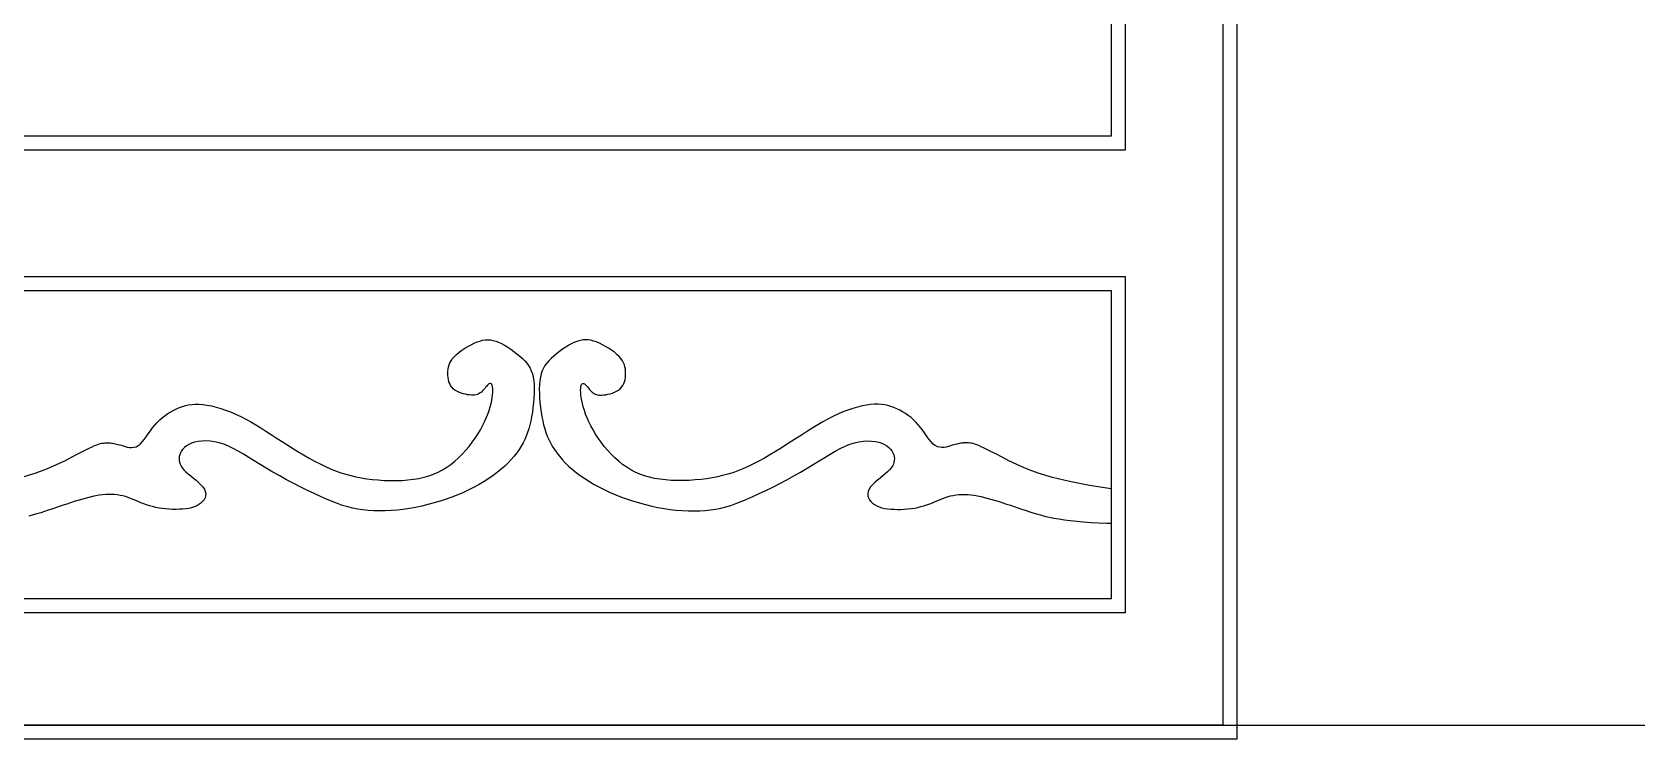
# Model space of a CAD drawing. Extents: x -66030 to 95157, y -13132 to 45879.
# Drawn here: x -27043.2 to -26602.1, y 31865.1 to 32059.3 of the extents above; entities that cross this region are included whole.
import ezdxf

# ---------------------------------------------------------------- set-up
doc = ezdxf.new("R2010")
doc.units = 0
doc.header["$LTSCALE"] = 100
doc.header["$MEASUREMENT"] = 0
for name, color, linetype in [('3', 11, 'CONTINUOUS'), ('4', 121, 'CONTINUOUS'), ('7', 105, 'CONTINUOUS')]:
    doc.layers.add(name, color=color, linetype=linetype)

msp = doc.modelspace()

# ---------------------------------------------------------------- linework, layer by layer
at = {"layer": '3', "color": 2}
msp.add_line((-66009.4, 31868.93), (90872.97, 31868.93), dxfattribs=at)
at = {"layer": '3'}
msp.add_lwpolyline([(-27093.18, 32793.19), (-27093.18, 31868.98), (-26715.88, 31868.98), (-26715.88, 32805.34)], dxfattribs=at)
for points in [[(-27062.38, 32030.68), (-27062.38, 32585.08), (-26746.68, 32585.08), (-26746.68, 32030.68)], [(-27062.38, 31903.63), (-27062.38, 31988.33), (-26746.68, 31988.33), (-26746.68, 31903.63)]]:
    msp.add_lwpolyline(points, close=True, dxfattribs=at)
at = {"layer": '4'}
msp.add_lwpolyline([(-27097.03, 32794.54), (-27097.03, 31865.13), (-26712.03, 31865.13), (-26712.03, 32804.2)], dxfattribs=at)
for points in [[(-27066.23, 32026.83), (-27066.23, 32588.93), (-26742.83, 32588.93), (-26742.83, 32026.83)], [(-27066.23, 31899.78), (-27066.23, 31992.18), (-26742.83, 31992.18), (-26742.83, 31899.78)]]:
    msp.add_lwpolyline(points, close=True, dxfattribs=at)
at = {"layer": '7'}
for points in [[(-27046.31, 31936.97), (-27042.4, 31938.15), (-27039.16, 31939.34), (-27036.49, 31940.48), (-27034.28, 31941.55), (-27032.44, 31942.5), (-27030.88, 31943.32), (-27029.56, 31944.01), (-27028.44, 31944.58), (-27027.51, 31945.04), (-27026.73, 31945.41), (-27026.07, 31945.7), (-27025.49, 31945.93), (-27024.98, 31946.1), (-27024.51, 31946.24), (-27024.06, 31946.34), (-27023.63, 31946.41), (-27023.23, 31946.45), (-27022.85, 31946.47), (-27022.48, 31946.47), (-27022.13, 31946.46), (-27021.79, 31946.43), (-27021.45, 31946.4), (-27021.12, 31946.35), (-27020.78, 31946.3), (-27020.43, 31946.23), (-27020.05, 31946.14), (-27019.66, 31946.04), (-27019.23, 31945.92), (-27018.76, 31945.78), (-27018.24, 31945.61), (-27017.69, 31945.45), (-27017.11, 31945.31), (-27016.51, 31945.21), (-27015.9, 31945.18), (-27015.29, 31945.24), (-27014.68, 31945.4), (-27014.09, 31945.69), (-27013.51, 31946.13), (-27012.96, 31946.7), (-27012.4, 31947.37), (-27011.85, 31948.12), (-27011.3, 31948.91), (-27010.72, 31949.73), (-27010.13, 31950.55), (-27009.5, 31951.34), (-27008.84, 31952.08), (-27008.14, 31952.77), (-27007.41, 31953.41), (-27006.66, 31953.99), (-27005.89, 31954.53), (-27005.11, 31955.01), (-27004.32, 31955.45), (-27003.52, 31955.84), (-27002.72, 31956.19), (-27001.91, 31956.48), (-27001.08, 31956.72), (-27000.22, 31956.91), (-26999.32, 31957.03), (-26998.38, 31957.09), (-26997.38, 31957.07), (-26996.31, 31956.99), (-26995.17, 31956.83), (-26993.96, 31956.59), (-26992.69, 31956.28), (-26991.38, 31955.9), (-26990.04, 31955.46), (-26988.67, 31954.94), (-26987.29, 31954.36), (-26985.9, 31953.71), (-26984.52, 31953.01), (-26983.15, 31952.25), (-26981.77, 31951.44), (-26980.38, 31950.59), (-26978.99, 31949.71), (-26977.57, 31948.8), (-26976.14, 31947.87), (-26974.68, 31946.92), (-26973.19, 31945.97), (-26971.68, 31945.02), (-26970.16, 31944.08), (-26968.63, 31943.17), (-26967.1, 31942.29), (-26965.59, 31941.45), (-26964.1, 31940.68), (-26962.64, 31939.97), (-26961.21, 31939.33), (-26959.81, 31938.76), (-26958.42, 31938.26), (-26957.04, 31937.83), (-26955.64, 31937.45), (-26954.22, 31937.12), (-26952.76, 31936.84), (-26951.25, 31936.61), (-26949.69, 31936.41), (-26948.08, 31936.26), (-26946.44, 31936.15), (-26944.79, 31936.1), (-26943.14, 31936.09), (-26941.51, 31936.15), (-26939.92, 31936.26), (-26938.39, 31936.45), (-26936.92, 31936.7), (-26935.51, 31937.02), (-26934.16, 31937.41), (-26932.87, 31937.88), (-26931.62, 31938.42), (-26930.43, 31939.05), (-26929.27, 31939.75), (-26928.15, 31940.54), (-26927.06, 31941.41), (-26926, 31942.35), (-26924.99, 31943.35), (-26924.02, 31944.41), (-26923.1, 31945.5), (-26922.24, 31946.61), (-26921.43, 31947.75), (-26920.69, 31948.89), (-26920.02, 31950.02), (-26919.41, 31951.13), (-26918.87, 31952.23), (-26918.4, 31953.31), (-26917.98, 31954.35), (-26917.63, 31955.35), (-26917.33, 31956.32), (-26917.09, 31957.23), (-26916.9, 31958.1), (-26916.76, 31958.9), (-26916.67, 31959.64), (-26916.61, 31960.31), (-26916.6, 31960.91), (-26916.63, 31961.43), (-26916.68, 31961.87), (-26916.76, 31962.23), (-26916.86, 31962.49), (-26916.99, 31962.67), (-26917.13, 31962.76), (-26917.29, 31962.79), (-26917.47, 31962.75), (-26917.66, 31962.65), (-26917.86, 31962.5), (-26918.07, 31962.31), (-26918.29, 31962.08), (-26918.51, 31961.81), (-26918.75, 31961.53), (-26918.99, 31961.24), (-26919.24, 31960.95), (-26919.5, 31960.67), (-26919.76, 31960.41), (-26920.04, 31960.18), (-26920.32, 31959.98), (-26920.61, 31959.83), (-26920.93, 31959.7), (-26921.26, 31959.62), (-26921.63, 31959.57), (-26922.04, 31959.55), (-26922.49, 31959.56), (-26922.98, 31959.61), (-26923.53, 31959.68), (-26924.11, 31959.8), (-26924.72, 31959.94), (-26925.33, 31960.13), (-26925.93, 31960.36), (-26926.5, 31960.63), (-26927.02, 31960.95), (-26927.49, 31961.33), (-26927.88, 31961.75), (-26928.2, 31962.22), (-26928.46, 31962.73), (-26928.66, 31963.27), (-26928.8, 31963.83), (-26928.9, 31964.41), (-26928.95, 31965), (-26928.97, 31965.58), (-26928.95, 31966.16), (-26928.89, 31966.74), (-26928.78, 31967.31), (-26928.62, 31967.87), (-26928.38, 31968.44), (-26928.07, 31969.01), (-26927.66, 31969.59), (-26927.16, 31970.17), (-26926.56, 31970.75), (-26925.87, 31971.33), (-26925.11, 31971.9), (-26924.3, 31972.45), (-26923.45, 31972.96), (-26922.6, 31973.42), (-26921.76, 31973.83), (-26920.94, 31974.18), (-26920.16, 31974.44), (-26919.42, 31974.63), (-26918.7, 31974.75), (-26917.99, 31974.78), (-26917.28, 31974.73), (-26916.56, 31974.6), (-26915.82, 31974.39), (-26915.04, 31974.09), (-26914.22, 31973.72), (-26913.37, 31973.27), (-26912.5, 31972.75), (-26911.64, 31972.19), (-26910.79, 31971.59), (-26909.97, 31970.96), (-26909.2, 31970.32), (-26908.48, 31969.67), (-26907.85, 31969.03), (-26907.28, 31968.38), (-26906.79, 31967.71), (-26906.37, 31967), (-26906.02, 31966.25), (-26905.74, 31965.43), (-26905.52, 31964.53), (-26905.37, 31963.54), (-26905.28, 31962.44), (-26905.24, 31961.26), (-26905.26, 31960.02), (-26905.32, 31958.74), (-26905.42, 31957.44), (-26905.57, 31956.14), (-26905.74, 31954.86), (-26905.94, 31953.63), (-26906.17, 31952.47), (-26906.43, 31951.37), (-26906.71, 31950.31), (-26907.04, 31949.31), (-26907.41, 31948.33), (-26907.82, 31947.38), (-26908.29, 31946.45), (-26908.81, 31945.53), (-26909.4, 31944.61), (-26910.04, 31943.69), (-26910.76, 31942.78), (-26911.54, 31941.87), (-26912.38, 31940.97), (-26913.3, 31940.08), (-26914.3, 31939.19), (-26915.37, 31938.33), (-26916.51, 31937.48), (-26917.72, 31936.64), (-26919.01, 31935.83), (-26920.35, 31935.04), (-26921.76, 31934.28), (-26923.21, 31933.55), (-26924.71, 31932.85), (-26926.26, 31932.19), (-26927.85, 31931.56), (-26929.46, 31930.98), (-26931.11, 31930.44), (-26932.77, 31929.94), (-26934.46, 31929.49), (-26936.15, 31929.08), (-26937.84, 31928.73), (-26939.53, 31928.43), (-26941.22, 31928.18), (-26942.89, 31927.98), (-26944.54, 31927.84), (-26946.17, 31927.76), (-26947.77, 31927.74), (-26949.33, 31927.77), (-26950.84, 31927.86), (-26952.31, 31928.02), (-26953.73, 31928.23), (-26955.12, 31928.51), (-26956.5, 31928.86), (-26957.89, 31929.27), (-26959.3, 31929.76), (-26960.77, 31930.33), (-26962.31, 31930.97), (-26963.95, 31931.7), (-26965.69, 31932.51), (-26967.52, 31933.39), (-26969.41, 31934.32), (-26971.34, 31935.31), (-26973.28, 31936.33), (-26975.19, 31937.37), (-26977.06, 31938.42), (-26978.86, 31939.47), (-26980.56, 31940.51), (-26982.18, 31941.51), (-26983.71, 31942.47), (-26985.18, 31943.37), (-26986.59, 31944.2), (-26987.95, 31944.94), (-26989.27, 31945.58), (-26990.57, 31946.1), (-26991.85, 31946.5), (-26993.11, 31946.77), (-26994.32, 31946.94), (-26995.49, 31946.99), (-26996.59, 31946.95), (-26997.62, 31946.83), (-26998.57, 31946.62), (-26999.42, 31946.35), (-27000.17, 31946.01), (-27000.81, 31945.62), (-27001.36, 31945.19), (-27001.81, 31944.72), (-27002.17, 31944.23), (-27002.45, 31943.71), (-27002.65, 31943.19), (-27002.78, 31942.67), (-27002.84, 31942.15), (-27002.82, 31941.63), (-27002.73, 31941.12), (-27002.56, 31940.61), (-27002.3, 31940.09), (-27001.95, 31939.57), (-27001.51, 31939.04), (-27000.98, 31938.49), (-27000.35, 31937.93), (-26999.65, 31937.36), (-26998.92, 31936.77), (-26998.19, 31936.18), (-26997.49, 31935.58), (-26996.85, 31934.97), (-26996.31, 31934.36), (-26995.9, 31933.74), (-26995.64, 31933.13), (-26995.53, 31932.53), (-26995.56, 31931.94), (-26995.71, 31931.37), (-26995.99, 31930.84), (-26996.36, 31930.34), (-26996.83, 31929.89), (-26997.37, 31929.49), (-26997.99, 31929.15), (-26998.67, 31928.87), (-26999.41, 31928.64), (-27000.19, 31928.47), (-27001.02, 31928.33), (-27001.88, 31928.25), (-27002.77, 31928.2), (-27003.68, 31928.18), (-27004.61, 31928.19), (-27005.55, 31928.24), (-27006.49, 31928.32), (-27007.42, 31928.43), (-27008.34, 31928.56), (-27009.25, 31928.73), (-27010.13, 31928.93), (-27010.97, 31929.16), (-27011.78, 31929.42), (-27012.56, 31929.7), (-27013.32, 31930), (-27014.05, 31930.31), (-27014.76, 31930.61), (-27015.47, 31930.91), (-27016.17, 31931.19), (-27016.87, 31931.45), (-27017.58, 31931.68), (-27018.3, 31931.88), (-27019.04, 31932.04), (-27019.79, 31932.17), (-27020.56, 31932.26), (-27021.35, 31932.31), (-27022.17, 31932.31), (-27023.02, 31932.27), (-27023.89, 31932.19), (-27024.79, 31932.06), (-27025.72, 31931.9), (-27026.67, 31931.7), (-27027.64, 31931.47), (-27028.63, 31931.21), (-27029.63, 31930.93), (-27030.64, 31930.63), (-27031.65, 31930.32), (-27032.68, 31929.99), (-27033.7, 31929.66), (-27034.73, 31929.32), (-27035.76, 31928.97), (-27036.79, 31928.62), (-27037.81, 31928.28), (-27038.83, 31927.93), (-27039.84, 31927.6), (-27040.86, 31927.28), (-27041.91, 31926.96), (-27042.99, 31926.66), (-27044.13, 31926.36)], [(-26746.68, 31933.84), (-26752.56, 31934.73), (-26758.09, 31935.82), (-26762.76, 31936.97), (-26766.67, 31938.15), (-26769.91, 31939.34), (-26772.58, 31940.48), (-26774.79, 31941.55), (-26776.63, 31942.5), (-26778.19, 31943.32), (-26779.51, 31944.01), (-26780.62, 31944.58), (-26781.56, 31945.04), (-26782.34, 31945.41), (-26783, 31945.7), (-26783.57, 31945.93), (-26784.09, 31946.1), (-26784.56, 31946.24), (-26785.01, 31946.34), (-26785.44, 31946.41), (-26785.84, 31946.45), (-26786.22, 31946.47), (-26786.59, 31946.47), (-26786.94, 31946.46), (-26787.28, 31946.43), (-26787.62, 31946.4), (-26787.95, 31946.35), (-26788.29, 31946.3), (-26788.64, 31946.23), (-26789.02, 31946.14), (-26789.41, 31946.04), (-26789.84, 31945.92), (-26790.31, 31945.78), (-26790.83, 31945.61), (-26791.38, 31945.45), (-26791.96, 31945.31), (-26792.56, 31945.21), (-26793.17, 31945.18), (-26793.78, 31945.24), (-26794.39, 31945.4), (-26794.98, 31945.69), (-26795.56, 31946.13), (-26796.11, 31946.7), (-26796.66, 31947.37), (-26797.21, 31948.12), (-26797.77, 31948.91), (-26798.35, 31949.73), (-26798.94, 31950.55), (-26799.57, 31951.34), (-26800.23, 31952.08), (-26800.93, 31952.77), (-26801.66, 31953.41), (-26802.41, 31953.99), (-26803.18, 31954.53), (-26803.96, 31955.01), (-26804.75, 31955.45), (-26805.55, 31955.84), (-26806.35, 31956.19), (-26807.16, 31956.48), (-26807.99, 31956.72), (-26808.85, 31956.91), (-26809.74, 31957.03), (-26810.69, 31957.09), (-26811.69, 31957.07), (-26812.76, 31956.99), (-26813.9, 31956.83), (-26815.11, 31956.59), (-26816.38, 31956.28), (-26817.69, 31955.9), (-26819.03, 31955.46), (-26820.4, 31954.94), (-26821.78, 31954.36), (-26823.17, 31953.71), (-26824.54, 31953.01), (-26825.92, 31952.25), (-26827.3, 31951.44), (-26828.68, 31950.59), (-26830.08, 31949.71), (-26831.49, 31948.8), (-26832.93, 31947.87), (-26834.39, 31946.92), (-26835.88, 31945.97), (-26837.39, 31945.02), (-26838.91, 31944.08), (-26840.44, 31943.17), (-26841.97, 31942.29), (-26843.48, 31941.45), (-26844.97, 31940.68), (-26846.43, 31939.97), (-26847.86, 31939.33), (-26849.26, 31938.76), (-26850.65, 31938.26), (-26852.03, 31937.83), (-26853.43, 31937.45), (-26854.85, 31937.12), (-26856.31, 31936.84), (-26857.82, 31936.61), (-26859.38, 31936.41), (-26860.99, 31936.26), (-26862.63, 31936.15), (-26864.28, 31936.1), (-26865.93, 31936.09), (-26867.56, 31936.15), (-26869.15, 31936.26), (-26870.68, 31936.45), (-26872.15, 31936.7), (-26873.56, 31937.02), (-26874.91, 31937.41), (-26876.2, 31937.88), (-26877.45, 31938.42), (-26878.64, 31939.05), (-26879.8, 31939.75), (-26880.92, 31940.54), (-26882.01, 31941.41), (-26883.07, 31942.35), (-26884.08, 31943.35), (-26885.05, 31944.41), (-26885.97, 31945.5), (-26886.83, 31946.61), (-26887.64, 31947.75), (-26888.38, 31948.89), (-26889.05, 31950.02), (-26889.66, 31951.13), (-26890.2, 31952.23), (-26890.67, 31953.31), (-26891.09, 31954.35), (-26891.44, 31955.35), (-26891.74, 31956.32), (-26891.98, 31957.23), (-26892.17, 31958.1), (-26892.31, 31958.9), (-26892.4, 31959.64), (-26892.45, 31960.31), (-26892.47, 31960.91), (-26892.44, 31961.43), (-26892.39, 31961.87), (-26892.31, 31962.23), (-26892.21, 31962.49), (-26892.08, 31962.67), (-26891.94, 31962.76), (-26891.78, 31962.79), (-26891.6, 31962.75), (-26891.41, 31962.65), (-26891.21, 31962.5), (-26891, 31962.31), (-26890.78, 31962.08), (-26890.55, 31961.81), (-26890.32, 31961.53), (-26890.08, 31961.24), (-26889.83, 31960.95), (-26889.57, 31960.67), (-26889.31, 31960.41), (-26889.03, 31960.18), (-26888.75, 31959.98), (-26888.46, 31959.83), (-26888.14, 31959.7), (-26887.81, 31959.62), (-26887.44, 31959.57), (-26887.03, 31959.55), (-26886.58, 31959.56), (-26886.08, 31959.61), (-26885.54, 31959.68), (-26884.95, 31959.8), (-26884.35, 31959.94), (-26883.74, 31960.13), (-26883.14, 31960.36), (-26882.57, 31960.63), (-26882.04, 31960.95), (-26881.58, 31961.33), (-26881.19, 31961.75), (-26880.86, 31962.22), (-26880.61, 31962.73), (-26880.41, 31963.27), (-26880.27, 31963.83), (-26880.17, 31964.41), (-26880.12, 31965), (-26880.1, 31965.58), (-26880.12, 31966.16), (-26880.18, 31966.74), (-26880.29, 31967.31), (-26880.45, 31967.87), (-26880.69, 31968.44), (-26881, 31969.01), (-26881.41, 31969.59), (-26881.91, 31970.17), (-26882.51, 31970.75), (-26883.2, 31971.33), (-26883.96, 31971.9), (-26884.77, 31972.45), (-26885.62, 31972.96), (-26886.47, 31973.42), (-26887.31, 31973.83), (-26888.13, 31974.18), (-26888.91, 31974.44), (-26889.65, 31974.63), (-26890.37, 31974.75), (-26891.08, 31974.78), (-26891.79, 31974.73), (-26892.51, 31974.6), (-26893.25, 31974.39), (-26894.03, 31974.09), (-26894.85, 31973.72), (-26895.7, 31973.27), (-26896.57, 31972.75), (-26897.43, 31972.19), (-26898.28, 31971.59), (-26899.1, 31970.96), (-26899.87, 31970.32), (-26900.59, 31969.67), (-26901.22, 31969.03), (-26901.79, 31968.38), (-26902.28, 31967.71), (-26902.7, 31967), (-26903.04, 31966.25), (-26903.33, 31965.43), (-26903.54, 31964.53), (-26903.7, 31963.54), (-26903.79, 31962.44), (-26903.83, 31961.26), (-26903.81, 31960.02), (-26903.75, 31958.74), (-26903.65, 31957.44), (-26903.5, 31956.14), (-26903.33, 31954.86), (-26903.13, 31953.63), (-26902.9, 31952.47), (-26902.64, 31951.37), (-26902.35, 31950.31), (-26902.03, 31949.31), (-26901.66, 31948.33), (-26901.25, 31947.38), (-26900.78, 31946.45), (-26900.26, 31945.53), (-26899.67, 31944.61), (-26899.03, 31943.69), (-26898.31, 31942.78), (-26897.53, 31941.87), (-26896.68, 31940.97), (-26895.76, 31940.08), (-26894.77, 31939.19), (-26893.7, 31938.33), (-26892.56, 31937.48), (-26891.34, 31936.64), (-26890.06, 31935.83), (-26888.72, 31935.04), (-26887.31, 31934.28), (-26885.86, 31933.55), (-26884.35, 31932.85), (-26882.81, 31932.19), (-26881.22, 31931.56), (-26879.6, 31930.98), (-26877.96, 31930.44), (-26876.29, 31929.94), (-26874.61, 31929.49), (-26872.92, 31929.08), (-26871.23, 31928.73), (-26869.54, 31928.43), (-26867.85, 31928.18), (-26866.18, 31927.98), (-26864.53, 31927.84), (-26862.9, 31927.76), (-26861.3, 31927.74), (-26859.74, 31927.77), (-26858.22, 31927.86), (-26856.75, 31928.02), (-26855.33, 31928.23), (-26853.95, 31928.51), (-26852.57, 31928.86), (-26851.18, 31929.27), (-26849.77, 31929.76), (-26848.3, 31930.33), (-26846.76, 31930.97), (-26845.12, 31931.7), (-26843.38, 31932.51), (-26841.55, 31933.39), (-26839.65, 31934.32), (-26837.73, 31935.31), (-26835.79, 31936.33), (-26833.88, 31937.37), (-26832.01, 31938.42), (-26830.21, 31939.47), (-26828.51, 31940.51), (-26826.89, 31941.51), (-26825.36, 31942.47), (-26823.89, 31943.37), (-26822.48, 31944.2), (-26821.12, 31944.94), (-26819.8, 31945.58), (-26818.5, 31946.1), (-26817.21, 31946.5), (-26815.96, 31946.77), (-26814.75, 31946.94), (-26813.58, 31946.99), (-26812.48, 31946.95), (-26811.44, 31946.83), (-26810.5, 31946.62), (-26809.65, 31946.35), (-26808.9, 31946.01), (-26808.26, 31945.62), (-26807.71, 31945.19), (-26807.26, 31944.72), (-26806.9, 31944.23), (-26806.62, 31943.71), (-26806.42, 31943.19), (-26806.29, 31942.67), (-26806.23, 31942.15), (-26806.25, 31941.63), (-26806.34, 31941.12), (-26806.51, 31940.61), (-26806.77, 31940.09), (-26807.12, 31939.57), (-26807.56, 31939.04), (-26808.09, 31938.49), (-26808.72, 31937.93), (-26809.41, 31937.36), (-26810.14, 31936.77), (-26810.88, 31936.18), (-26811.58, 31935.58), (-26812.22, 31934.97), (-26812.76, 31934.36), (-26813.17, 31933.74), (-26813.43, 31933.13), (-26813.54, 31932.53), (-26813.51, 31931.94), (-26813.35, 31931.37), (-26813.08, 31930.84), (-26812.71, 31930.34), (-26812.24, 31929.89), (-26811.7, 31929.49), (-26811.08, 31929.15), (-26810.4, 31928.87), (-26809.66, 31928.64), (-26808.88, 31928.47), (-26808.05, 31928.33), (-26807.19, 31928.25), (-26806.3, 31928.2), (-26805.39, 31928.18), (-26804.46, 31928.19), (-26803.52, 31928.24), (-26802.58, 31928.32), (-26801.65, 31928.43), (-26800.73, 31928.56), (-26799.82, 31928.73), (-26798.94, 31928.93), (-26798.1, 31929.16), (-26797.28, 31929.42), (-26796.51, 31929.7), (-26795.75, 31930), (-26795.02, 31930.31), (-26794.31, 31930.61), (-26793.6, 31930.91), (-26792.9, 31931.19), (-26792.2, 31931.45), (-26791.49, 31931.68), (-26790.76, 31931.88), (-26790.03, 31932.04), (-26789.28, 31932.17), (-26788.51, 31932.26), (-26787.72, 31932.31), (-26786.9, 31932.31), (-26786.05, 31932.27), (-26785.18, 31932.19), (-26784.27, 31932.06), (-26783.35, 31931.9), (-26782.4, 31931.7), (-26781.43, 31931.47), (-26780.44, 31931.21), (-26779.44, 31930.93), (-26778.43, 31930.63), (-26777.42, 31930.32), (-26776.39, 31929.99), (-26775.37, 31929.66), (-26774.34, 31929.32), (-26773.31, 31928.97), (-26772.28, 31928.62), (-26771.26, 31928.28), (-26770.24, 31927.93), (-26769.23, 31927.6), (-26768.21, 31927.28), (-26767.16, 31926.96), (-26766.08, 31926.66), (-26764.94, 31926.36), (-26763.73, 31926.08), (-26762.43, 31925.81), (-26761.02, 31925.56), (-26759.51, 31925.32), (-26757.87, 31925.11), (-26756.11, 31924.91), (-26754.24, 31924.74), (-26752.25, 31924.6), (-26750.14, 31924.5), (-26747.92, 31924.44), (-26746.68, 31924.43)]]:
    msp.add_lwpolyline(points, dxfattribs=at)

doc.saveas('drawing.dxf')
